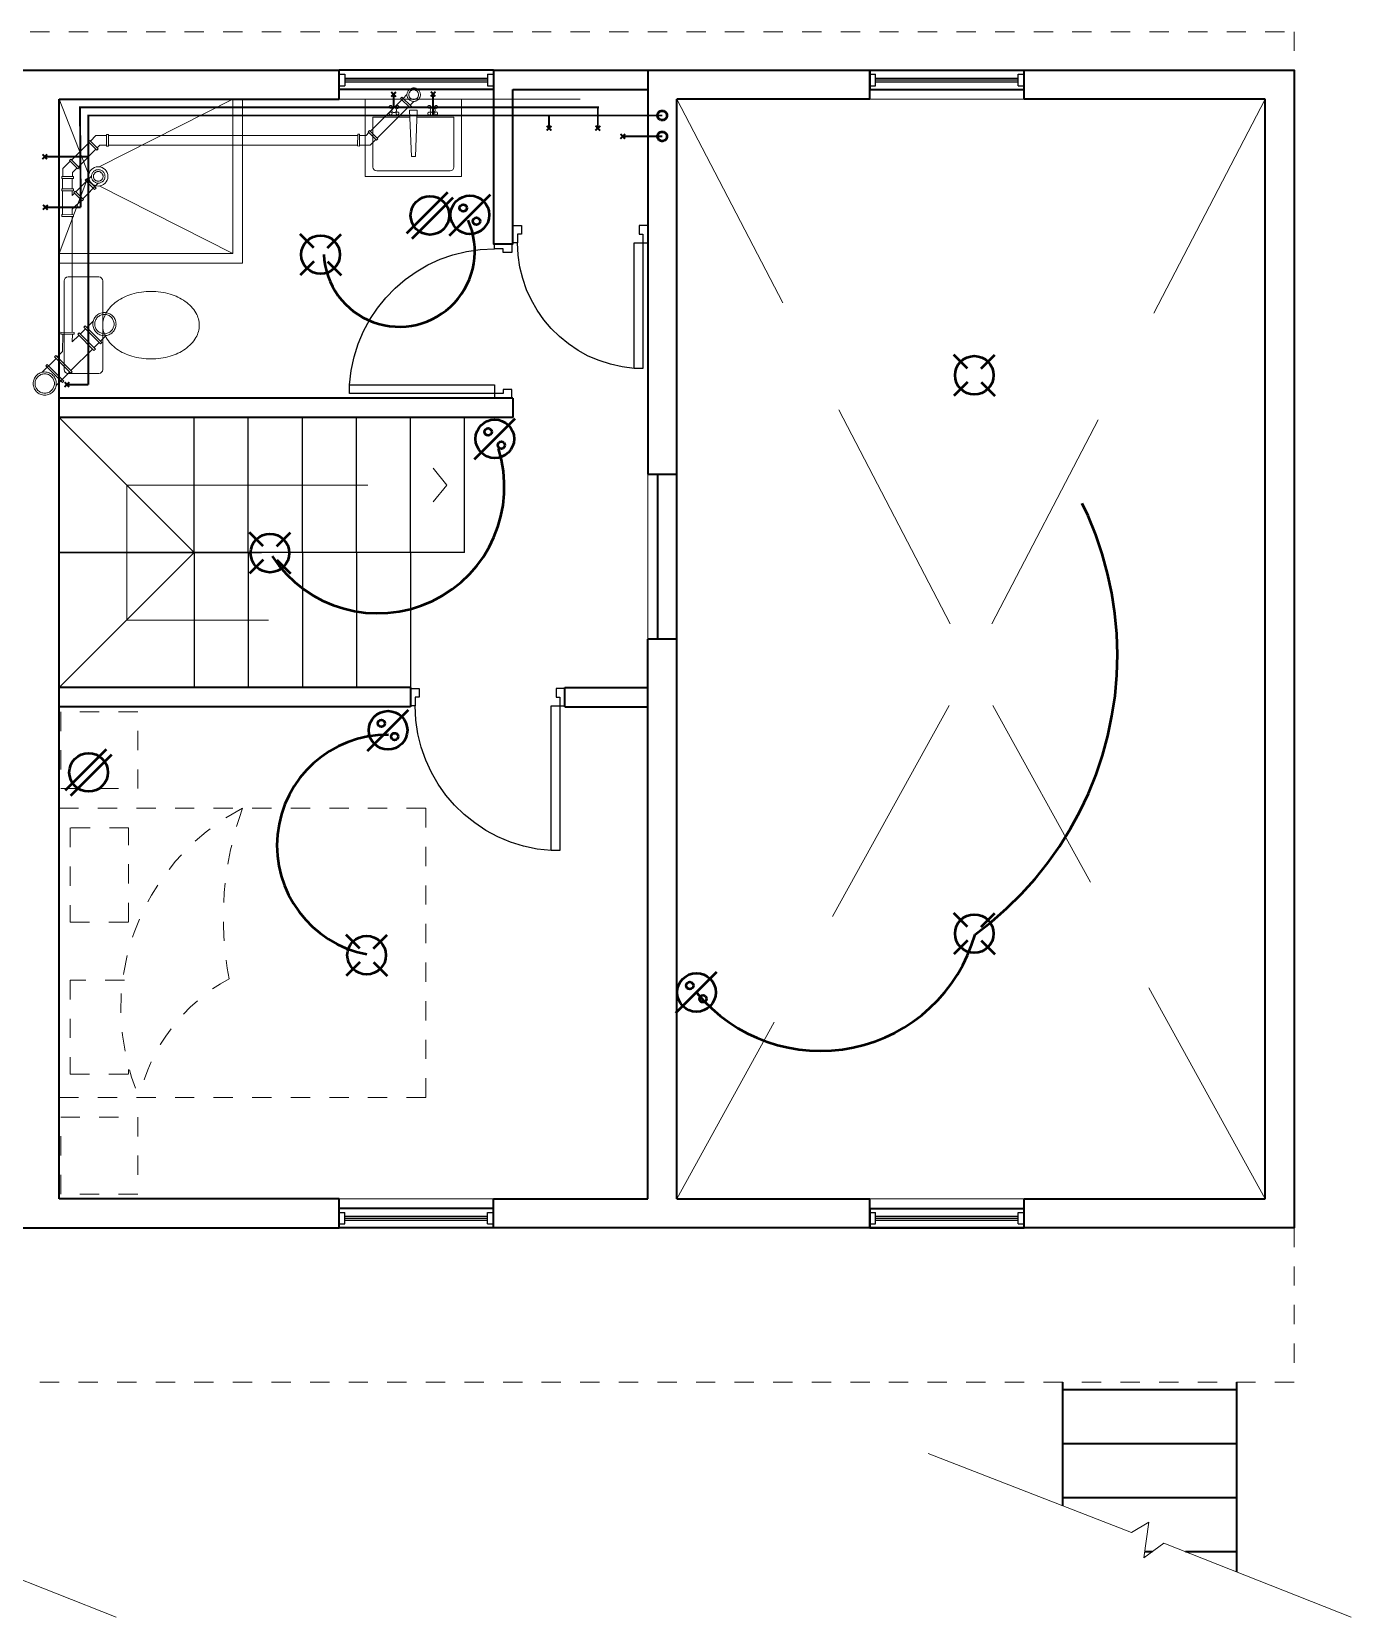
# Model space of a CAD drawing. Header units: metres. Extents: x -255 to -21, y -639 to -244.
# Drawn here: x -163.84 to -157, y -379.64 to -371.42 of the extents above; entities that cross this region are included whole.
import ezdxf

# ---------------------------------------------------------------- set-up
doc = ezdxf.new("R2010")
doc.units = ezdxf.units.M
doc.header["$LTSCALE"] = 5
doc.header["$MEASUREMENT"] = 0
doc.linetypes.add('DASHDOT', pattern=[1, 0.5, -0.25, 0, -0.25])
doc.linetypes.add('HIDDEN', pattern=[0.375, 0.25, -0.125])
doc.layers.get('0').update_dxf_attribs({"color": 30})
for name, color, linetype, lineweight in [('A-DOOR-FULL', 4, 'Continuous', 25), ('A-EQPM-FIXD', 1, 'Continuous', 50), ('A-FLOR-LEVL', 7, 'Continuous', 35), ('A-FLOR-OVHD', 3, 'HIDDEN', 18), ('A-FLOR-STRS', 4, 'Continuous', 25), ('A-FURN', 8, 'Continuous', 18), ('A-GLAZ-FULL', 4, 'Continuous', 25), ('A-WALL-FULL', 7, 'Continuous', 35), ('A-WALL-FULL-EXTR', 7, 'Continuous', 35), ('A-WALL-FULL-INTR', 7, 'Continuous', 35)]:
    doc.layers.add(name, color=color, linetype=linetype, lineweight=lineweight)

# ---------------------------------------------------------------- blocks, each defined once
blk = doc.blocks.new('INOD')
for p, q in [((0.23, 0), (-0.23, 0)), ((-0.25, -0.02), (-0.25, -0.18)), ((0.25, -0.18), (0.25, -0.02)), ((-0.23, -0.2), (0.23, -0.2))]:
    blk.add_line(p, q)
blk.add_lwpolyline([(-0.175, -0.45, 0.07067), (-0.1609, -0.5491, 0.082314), (-0.1237, -0.6268, 0.106842), (-0.0634, -0.6826, 0.13438), (0, -0.7, 0.13438), (0.0634, -0.6826, 0.106842), (0.1237, -0.6268, 0.082314), (0.1609, -0.5491, 0.07067), (0.175, -0.45, 0.07067), (0.1609, -0.3509, 0.082314), (0.1237, -0.2732, 0.106842), (0.0634, -0.2174, 0.13438), (0, -0.2, 0.13438), (-0.0634, -0.2174, 0.106842), (-0.1237, -0.2732, 0.082314), (-0.1609, -0.3509, 0.07067)], format="xyb", close=True)
for centre, start, end in [((-0.23, -0.02), 90, 180), ((0.23, -0.02), 0, 90), ((-0.23, -0.18), 180, 270), ((0.23, -0.18), 270, 0)]:
    blk.add_arc(centre, 0.02, start, end)
blk = doc.blocks.new('DOOR-75')
for points in [[(-0.07, 0.84), (-0.07, 0.09), (-0.025, 0.09), (-0.025, 0.84), (-0.07, 0.84)], [(-0.775, 0.09), (-0.8, 0.09), (-0.8, 0), (-0.755, 0), (-0.755, 0.045), (-0.775, 0.045), (-0.775, 0.09)], [(-0.025, 0.09), (0, 0.09), (0, 0), (-0.045, 0), (-0.045, 0.045), (-0.025, 0.045), (-0.025, 0.09)]]:
    blk.add_lwpolyline(points)
at = {"linetype": 'HIDDEN'}
blk.add_arc((-0.0225, 0.089), 0.7525, 93.61808, 179.92486, dxfattribs=at)
blk = doc.blocks.new('DOOR-65')
for points in [[(-0.07, 0.74), (-0.07, 0.09), (-0.025, 0.09), (-0.025, 0.74), (-0.07, 0.74)], [(-0.675, 0.09), (-0.7, 0.09), (-0.7, 0), (-0.655, 0), (-0.655, 0.045), (-0.675, 0.045), (-0.675, 0.09)], [(-0.025, 0.09), (0, 0.09), (0, 0), (-0.045, 0), (-0.045, 0.045), (-0.025, 0.045), (-0.025, 0.09)]]:
    blk.add_lwpolyline(points)
at = {"linetype": 'HIDDEN'}
blk.add_arc((-0.0221, 0.0889), 0.6529, 94.20758, 179.89952, dxfattribs=at)

msp = doc.modelspace()

# ---------------------------------------------------------------- linework, layer by layer
at = {"layer": 'A-EQPM-FIXD'}
for p, q in [((-161.8947, -372.4618), (-161.6826, -372.2496)), ((-161.8664, -372.4901), (-161.6543, -372.2779)), ((-161.6734, -372.4734), (-161.4613, -372.2613)), ((-162.3766, -372.5381), (-162.4473, -372.4674)), ((-162.3059, -372.5381), (-162.2352, -372.4674)), ((-162.3766, -372.6088), (-162.4473, -372.6796)), ((-162.3059, -372.6088), (-162.2352, -372.6795)), ((-158.9888, -373.1633), (-159.0595, -373.0926)), ((-158.918, -373.1633), (-158.8473, -373.0926)), ((-158.9887, -373.234), (-159.0595, -373.3047)), ((-158.918, -373.234), (-158.8473, -373.3047)), ((-161.5443, -373.6342), (-161.3322, -373.422)), ((-162.6391, -374.085), (-162.7098, -374.0143)), ((-162.5683, -374.085), (-162.4976, -374.0143)), ((-162.6391, -374.1558), (-162.7098, -374.2265)), ((-162.5683, -374.1558), (-162.4976, -374.2265)), ((-162.0976, -375.145), (-161.8855, -374.9328)), ((-163.6635, -375.3489), (-163.4514, -375.1368)), ((-163.6352, -375.3772), (-163.4231, -375.1651)), ((-158.9888, -376.0578), (-159.0595, -375.987)), ((-158.918, -376.0577), (-158.8473, -375.987)), ((-162.138, -376.1696), (-162.2087, -376.0989)), ((-162.0673, -376.1696), (-161.9966, -376.0989)), ((-158.9887, -376.1285), (-159.0595, -376.1992)), ((-158.918, -376.1285), (-158.8473, -376.1992)), ((-162.138, -376.2403), (-162.2087, -376.311)), ((-162.0673, -376.2403), (-161.9966, -376.311)), ((-160.4994, -376.504), (-160.2872, -376.2918))]:
    msp.add_line(p, q, dxfattribs=at)
at = {"layer": 'A-EQPM-FIXD', "const_width": 0.01}
for points in [[(-161.9504, -371.7304), (-161.9754, -371.7546)], [(-161.9508, -371.755), (-161.975, -371.73)], [(-160.892, -371.9057), (-160.917, -371.9299)], [(-160.8924, -371.9303), (-160.9166, -371.9053)], [(-163.755, -372.316), (-163.7801, -372.3402)], [(-163.7555, -372.3406), (-163.7796, -372.3155)]]:
    msp.add_lwpolyline(points, dxfattribs=at)
at = {"layer": 'A-EQPM-FIXD', "linetype": 'DASHDOT', "const_width": 0.01}
for points in [[(-161.9617, -371.8122), (-161.9629, -371.7425)], [(-161.7456, -371.7291), (-161.7707, -371.7532)], [(-161.7461, -371.7537), (-161.7702, -371.7286)], [(-161.7582, -371.8546), (-161.7582, -371.7412)], [(-160.898, -371.8102), (-163.588, -371.8102), (-163.584, -372.3281)], [(-160.9045, -371.8125), (-160.9045, -371.9178)], [(-161.1575, -371.8521), (-163.5444, -371.8521), (-163.5444, -373.2481)], [(-161.1448, -371.906), (-161.1699, -371.9302)], [(-161.1453, -371.9306), (-161.1694, -371.9056)], [(-161.1575, -371.8521), (-160.5706, -371.8521)], [(-161.1573, -371.8521), (-161.1573, -371.9181)], [(-160.7626, -371.9484), (-160.7876, -371.9726)], [(-160.763, -371.973), (-160.7872, -371.948)], [(-160.5706, -371.9605), (-160.7751, -371.9605)], [(-163.7581, -372.0538), (-163.7831, -372.0779)], [(-163.7585, -372.0784), (-163.7827, -372.0533)], [(-163.5444, -372.0659), (-163.7706, -372.0659)], [(-163.584, -372.3281), (-163.7676, -372.3281)], [(-163.6438, -373.2595), (-163.6679, -373.2344)], [(-163.6433, -373.2349), (-163.6684, -373.259)], [(-163.5444, -373.247), (-163.6558, -373.247)]]:
    msp.add_lwpolyline(points, dxfattribs=at)
at = {"layer": 'A-EQPM-FIXD', "linetype": 'DASHDOT'}
for centre in [(-160.5706, -371.8521), (-160.5706, -371.9605)]:
    msp.add_circle(centre, 0.0245, dxfattribs=at)
at = {"layer": 'A-EQPM-FIXD'}
for centre, radius in [((-161.7745, -372.3699), 0.1), ((-161.5674, -372.3673), 0.1), ((-161.602, -372.3315), 0.0185), ((-161.5334, -372.4001), 0.0185), ((-162.3413, -372.5735), 0.1), ((-158.9534, -373.1986), 0.1), ((-161.4383, -373.5281), 0.1), ((-161.4729, -373.4922), 0.0185), ((-161.4043, -373.5608), 0.0185), ((-162.6037, -374.1204), 0.1), ((-161.9915, -375.0389), 0.1), ((-162.0262, -375.003), 0.0185), ((-161.9575, -375.0716), 0.0185), ((-163.5433, -375.257), 0.1), ((-158.9534, -376.0931), 0.1), ((-162.1027, -376.2049), 0.1), ((-160.3933, -376.3979), 0.1), ((-160.4279, -376.3621), 0.0185), ((-160.3593, -376.4306), 0.0185)]:
    msp.add_circle(centre, radius, dxfattribs=at)
at = {"layer": 'A-EQPM-FIXD', "linetype": 'DASHDOT'}
for centre, radius, start, end in [((-161.9335, -372.5556), 0.3916, 182.61576, 24.22352), ((-160.002, -374.6493), 1.79, 306.01858, 54.13819), ((-162.0441, -373.7774), 0.6553, 213.15319, 17.73423), ((-161.9928, -375.6364), 0.5743, 89.6864, 259.10515), ((-159.7503, -375.8686), 0.8328, 219.46347, 344.07635)]:
    msp.add_arc(centre, radius, start, end, dxfattribs=at)
at = {"layer": 'A-FLOR-LEVL'}
for p, q in [((-161.4456, -371.6178), (-162.2456, -371.6178)), ((-159.4956, -371.6178), (-158.6956, -371.6178)), ((-159.4956, -371.6178), (-159.4956, -371.7178)), ((-161.4456, -371.7178), (-162.2456, -371.7178)), ((-159.4956, -371.7178), (-158.6956, -371.7178)), ((-161.4456, -377.5178), (-162.2456, -377.5178)), ((-159.4956, -377.5178), (-159.4956, -377.6178)), ((-159.4956, -377.5178), (-158.6956, -377.5178)), ((-161.4456, -377.6178), (-162.2456, -377.6178)), ((-159.4956, -377.6178), (-158.6956, -377.6178)), ((-158.4956, -379.0592), (-158.4956, -378.4178)), ((-157.5956, -378.4578), (-158.4956, -378.4578)), ((-157.5956, -378.4178), (-157.5956, -379.4016)), ((-157.5956, -378.7378), (-158.4956, -378.7378)), ((-157.5956, -379.0178), (-158.4956, -379.0178)), ((-158.0325, -379.2978), (-158.071, -379.2978)), ((-157.5956, -379.2978), (-157.8583, -379.2978))]:
    msp.add_line(p, q, dxfattribs=at)
at = {"layer": 'A-FLOR-OVHD'}
for p, q in [((-162.2456, -371.7678), (-160.6456, -371.7678)), ((-159.0781, -374.4866), (-160.4956, -371.7678)), ((-158.6956, -371.7678), (-159.4956, -371.7678)), ((-157.4456, -371.7678), (-158.8631, -374.4866)), ((-161.6874, -373.7678), (-161.7574, -373.6803)), ((-160.6456, -374.5674), (-160.6456, -373.7116)), ((-163.3456, -373.7678), (-161.6874, -373.7678)), ((-163.3456, -374.4678), (-163.3456, -373.7678)), ((-161.6874, -373.7678), (-161.7574, -373.8553)), ((-162.6106, -374.4678), (-163.3456, -374.4678)), ((-159.0841, -374.9104), (-160.4956, -377.4678)), ((-157.4456, -377.4678), (-158.8572, -374.9104)), ((-162.2456, -377.4678), (-161.4456, -377.4678)), ((-158.6956, -377.4678), (-159.4956, -377.4678)), ((-159.1931, -378.7876), (-158.1393, -379.1979)), ((-158.1393, -379.1979), (-158.0485, -379.1434)), ((-158.0485, -379.1434), (-158.0755, -379.329)), ((-164.3709, -379.2533), (-163.4, -379.6369)), ((-158.0755, -379.329), (-157.9709, -379.2533)), ((-157.9709, -379.2533), (-157, -379.6369))]:
    msp.add_line(p, q, dxfattribs=at)
at = {"layer": 'A-FLOR-OVHD', "linetype": 'HIDDEN', "ltscale": 0.002}
for points in [[(-176.6456, -371.4178), (-157.2956, -371.4178), (-157.2956, -371.6178), (-176.6456, -371.6178)], [(-176.6456, -377.6178), (-157.2956, -377.6178), (-157.2956, -378.4178), (-176.6456, -378.4178)]]:
    msp.add_lwpolyline(points, close=True, dxfattribs=at)
at = {"layer": 'A-FLOR-STRS'}
for p, q in [((-162.9956, -374.1178), (-163.6956, -373.4178)), ((-162.9956, -374.1178), (-162.9956, -373.4178)), ((-162.7156, -374.1178), (-162.7156, -373.4178)), ((-162.4356, -374.1178), (-162.4356, -373.4178)), ((-162.1556, -374.1178), (-162.1556, -373.4178)), ((-161.8756, -374.1178), (-161.8756, -373.4178)), ((-161.5956, -374.1178), (-161.5956, -373.4178)), ((-162.9956, -374.1178), (-163.6956, -374.8178)), ((-163.6956, -374.1178), (-162.6471, -374.1178)), ((-161.5956, -374.1178), (-163.6956, -374.1178)), ((-162.9956, -374.1178), (-162.9956, -374.8178)), ((-162.7156, -374.1178), (-162.7156, -374.8178)), ((-162.4356, -374.1178), (-162.4356, -374.8178)), ((-162.1556, -374.1178), (-162.1556, -374.8178)), ((-161.8756, -374.1178), (-161.8756, -374.8178))]:
    msp.add_line(p, q, dxfattribs=at)
at = {"layer": 'A-FURN', "linetype": 'DASHDOT'}
for p, q in [((-161.8937, -371.7441), (-161.9129, -371.7633)), ((-161.92, -371.7704), (-162.0832, -371.9338)), ((-161.8846, -371.8058), (-162.048, -371.9693)), ((-161.9199, -371.7564), (-161.927, -371.7634)), ((-161.927, -371.7634), (-161.8774, -371.8129)), ((-161.8704, -371.8058), (-161.9199, -371.7564)), ((-161.8583, -371.7794), (-161.8775, -371.7987)), ((-161.8774, -371.8129), (-161.8704, -371.8058)), ((-163.6311, -372.082), (-163.5412, -371.992)), ((-163.5372, -371.9819), (-163.5443, -371.9889)), ((-163.5443, -371.9889), (-163.5015, -372.032)), ((-163.5372, -371.9819), (-163.4944, -372.0249)), ((-163.5342, -371.9849), (-163.5051, -371.9558)), ((-163.4502, -371.9558), (-163.5051, -371.9558)), ((-163.4503, -372.0117), (-163.4501, -371.951)), ((-163.4401, -371.9511), (-163.4501, -371.951)), ((-163.4403, -372.0117), (-163.4401, -371.9511)), ((-163.4402, -371.9555), (-162.1489, -371.9555)), ((-162.1489, -371.9496), (-162.1491, -372.0102)), ((-162.1389, -371.9496), (-162.1489, -371.9496)), ((-162.1389, -371.9496), (-162.1391, -372.0103)), ((-162.1389, -371.9555), (-162.1049, -371.9555)), ((-162.0903, -371.9409), (-162.1049, -371.9555)), ((-162.0877, -371.9293), (-162.0948, -371.9363)), ((-162.052, -371.9794), (-162.0948, -371.9363)), ((-162.045, -371.9723), (-162.0877, -371.9293)), ((-162.055, -371.9764), (-162.0841, -372.0055)), ((-162.052, -371.9794), (-162.045, -371.9723)), ((-163.6348, -372.0783), (-163.6419, -372.0853)), ((-163.592, -372.1213), (-163.6348, -372.0783)), ((-163.5959, -372.1174), (-163.506, -372.0275)), ((-163.5015, -372.032), (-163.4944, -372.0249)), ((-163.4989, -372.0204), (-163.4843, -372.0058)), ((-163.4503, -372.0058), (-163.4843, -372.0058)), ((-163.4503, -372.0117), (-163.4403, -372.0117)), ((-163.4403, -372.0055), (-162.149, -372.0055)), ((-162.1491, -372.0102), (-162.1391, -372.0103)), ((-162.139, -372.0055), (-162.0841, -372.0055)), ((-163.6386, -372.0887), (-163.6774, -372.1275)), ((-163.6774, -372.1687), (-163.6774, -372.1275)), ((-163.5991, -372.1283), (-163.6419, -372.0853)), ((-163.6033, -372.1241), (-163.6274, -372.1482)), ((-163.6274, -372.1688), (-163.6274, -372.1482)), ((-163.5991, -372.1283), (-163.592, -372.1213)), ((-163.6824, -372.2326), (-163.6825, -372.2426)), ((-163.6825, -372.2426), (-163.6218, -372.2428)), ((-163.6824, -372.2326), (-163.6218, -372.2328)), ((-163.6816, -372.1686), (-163.6817, -372.1786)), ((-163.6817, -372.1786), (-163.621, -372.1789)), ((-163.6816, -372.1686), (-163.621, -372.1689)), ((-163.6781, -372.2326), (-163.6781, -372.1787)), ((-163.6781, -372.3662), (-163.6781, -372.2426)), ((-163.6281, -372.2328), (-163.6281, -372.1788)), ((-163.6281, -372.2674), (-163.6281, -372.2428)), ((-163.6218, -372.2428), (-163.6218, -372.2328)), ((-163.621, -372.1789), (-163.621, -372.1689)), ((-163.5283, -372.1675), (-163.6089, -372.2482)), ((-163.493, -372.2028), (-163.5737, -372.2836)), ((-163.5545, -372.1797), (-163.5616, -372.1868)), ((-163.5616, -372.1868), (-163.5121, -372.2363)), ((-163.505, -372.2292), (-163.5545, -372.1797)), ((-163.5121, -372.2363), (-163.505, -372.2292)), ((-163.616, -372.2553), (-163.6281, -372.2674)), ((-163.5807, -372.2907), (-163.6281, -372.3381)), ((-163.6128, -372.2443), (-163.6199, -372.2514)), ((-163.5771, -372.2944), (-163.6199, -372.2514)), ((-163.57, -372.2873), (-163.6128, -372.2443)), ((-163.5771, -372.2944), (-163.57, -372.2873)), ((-163.6824, -372.3662), (-163.6825, -372.3762)), ((-163.6825, -372.3762), (-163.6218, -372.3764)), ((-163.6824, -372.3662), (-163.6218, -372.3664)), ((-163.6281, -372.3664), (-163.6281, -372.3381)), ((-163.6281, -372.9762), (-163.6281, -372.3764)), ((-163.6218, -372.3764), (-163.6218, -372.3664)), ((-163.6875, -372.9761), (-163.6875, -372.9861)), ((-163.6175, -372.9762), (-163.6875, -372.9761)), ((-163.6175, -372.9762), (-163.6175, -372.9862)), ((-163.5929, -372.9788), (-163.6, -372.9858)), ((-163.5929, -372.9788), (-163.5083, -373.0638)), ((-163.5595, -372.9582), (-163.5865, -372.9852)), ((-163.568, -372.9497), (-163.561, -372.9426)), ((-163.4819, -373.0352), (-163.568, -372.9497)), ((-163.4749, -373.0281), (-163.561, -372.9426)), ((-163.5193, -372.9178), (-163.5524, -372.9511)), ((-163.6175, -372.9862), (-163.6875, -372.9861)), ((-163.6776, -372.9861), (-163.6779, -373.076)), ((-163.6348, -373.1743), (-163.5232, -373.063)), ((-163.6276, -372.9862), (-163.6277, -373.026)), ((-163.6277, -373.026), (-163.5938, -372.9921)), ((-163.6, -372.9858), (-163.5154, -373.0709)), ((-163.4886, -373.0286), (-163.516, -373.0561)), ((-163.5083, -373.0638), (-163.5154, -373.0709)), ((-163.4749, -373.0281), (-163.4819, -373.0352)), ((-163.4528, -372.9928), (-163.4815, -373.0216)), ((-163.712, -373.111), (-163.784, -373.1831)), ((-163.7655, -373.1503), (-163.7585, -373.1432)), ((-163.6724, -373.2287), (-163.7585, -373.1432)), ((-163.713, -373.0958), (-163.7201, -373.1029)), ((-163.7201, -373.1029), (-163.6354, -373.1879)), ((-163.713, -373.0958), (-163.6283, -373.1809)), ((-163.7054, -373.1035), (-163.6779, -373.076)), ((-163.6794, -373.2358), (-163.7655, -373.1503)), ((-163.6415, -373.1818), (-163.7115, -373.252)), ((-163.6724, -373.2287), (-163.6794, -373.2358)), ((-163.6283, -373.1809), (-163.6354, -373.1879))]:
    msp.add_line(p, q, dxfattribs=at)
at = {"layer": 'A-FURN'}
for p, q in [((-163.5427, -372.16), (-163.6956, -371.7678)), ((-162.7956, -371.7678), (-163.4886, -372.1181)), ((-162.7956, -372.5678), (-162.7956, -371.7678)), ((-162.7456, -372.6178), (-162.7456, -371.7678)), ((-162.1109, -371.7678), (-162.1109, -372.1678)), ((-161.6109, -372.1678), (-161.6109, -371.7678)), ((-161.8787, -371.8602), (-162.0701, -371.8602)), ((-162.0701, -371.8602), (-162.0701, -372.1196)), ((-161.6501, -371.8602), (-161.8416, -371.8602)), ((-161.6501, -372.1196), (-161.6501, -371.8602)), ((-163.5427, -372.16), (-163.6956, -372.5678)), ((-162.0501, -372.1396), (-161.6701, -372.1396)), ((-162.7956, -372.5678), (-163.4888, -372.2176)), ((-162.1109, -372.1678), (-161.6109, -372.1678)), ((-163.6956, -372.5678), (-162.7956, -372.5678)), ((-163.6956, -372.6178), (-162.7456, -372.6178))]:
    msp.add_line(p, q, dxfattribs=at)
at = {"layer": 'A-FURN', "linetype": 'HIDDEN', "ltscale": 0.001}
for p, q in [((-163.6881, -374.9428), (-163.6881, -375.3416)), ((-163.2881, -374.9428), (-163.6881, -374.9428)), ((-163.2881, -375.3416), (-163.2881, -374.9428)), ((-163.6881, -375.3416), (-163.2881, -375.3416)), ((-161.7956, -375.4428), (-163.6956, -375.4428)), ((-161.7956, -376.9428), (-161.7956, -375.4428)), ((-163.6956, -376.9428), (-161.7956, -376.9428)), ((-163.6881, -377.044), (-163.2881, -377.044)), ((-163.6881, -377.4428), (-163.6881, -377.044)), ((-163.2881, -377.044), (-163.2881, -377.4428)), ((-163.2881, -377.4428), (-163.6881, -377.4428))]:
    msp.add_line(p, q, dxfattribs=at)
at = {"layer": 'A-FURN', "linetype": 'HIDDEN'}
msp.add_line((-163.6956, -375.4428), (-163.6956, -376.9428), dxfattribs=at)
at = {"layer": 'A-FURN', "const_width": 0.005}
for points in [[(-161.9708, -371.8071, 1), (-161.9858, -371.8071, 1)], [(-161.9708, -371.8421, -1), (-161.9858, -371.8421, -1)], [(-161.9726, -371.8246, 1), (-161.9476, -371.8246, 1)], [(-161.9426, -371.8003, 1), (-161.9426, -371.8153, 1)], [(-161.9426, -371.8489, -1), (-161.9426, -371.8339, -1)], [(-161.7708, -371.8071, 1), (-161.7858, -371.8071, 1)], [(-161.7708, -371.8421, -1), (-161.7858, -371.8421, -1)], [(-161.7726, -371.8246, 1), (-161.7476, -371.8246, 1)], [(-161.7426, -371.8003, 1), (-161.7426, -371.8153, 1)], [(-161.7426, -371.8489, -1), (-161.7426, -371.8339, -1)]]:
    msp.add_lwpolyline(points, format="xyb", close=True, dxfattribs=at)
at = {"layer": 'A-FURN'}
msp.add_lwpolyline([(-161.8701, -372.0646), (-161.8501, -372.0646), (-161.8401, -371.8246), (-161.8801, -371.8246)], close=True, dxfattribs=at)
at = {"layer": 'A-FURN', "linetype": 'HIDDEN', "ltscale": 0.001}
msp.add_lwpolyline([(-163.3358, -375.5454), (-163.6381, -375.5454), (-163.6381, -376.0338), (-163.3358, -376.0338)], close=True, dxfattribs=at)
msp.add_lwpolyline([(-163.3571, -376.334), (-163.6381, -376.334), (-163.6381, -376.8224), (-163.3358, -376.8224), (-163.3358, -376.7976)], dxfattribs=at)
at = {"layer": 'A-FURN', "linetype": 'DASHDOT'}
for centre, radius in [((-161.8587, -371.7444), 0.035), ((-161.8587, -371.7444), 0.035), ((-161.8587, -371.7444), 0.035), ((-161.8587, -371.7444), 0.025), ((-161.8587, -371.7444), 0.025), ((-161.8587, -371.7444), 0.025), ((-163.4933, -372.1678), 0.035), ((-163.4933, -372.1678), 0.035), ((-163.4933, -372.1678), 0.035), ((-163.4933, -372.1678), 0.025), ((-163.4933, -372.1678), 0.025), ((-163.4933, -372.1678), 0.025), ((-163.4613, -372.9335), 0.06), ((-163.4613, -372.9335), 0.05), ((-163.7706, -373.2415), 0.06), ((-163.7706, -373.2415), 0.05)]:
    msp.add_circle(centre, radius, dxfattribs=at)
at = {"layer": 'A-FURN'}
msp.add_circle((-163.4933, -372.1678), 0.05, dxfattribs=at)
for centre, start, end in [((-162.0501, -372.1196), 180, 270), ((-161.6701, -372.1196), 270, 0)]:
    msp.add_arc(centre, 0.02, start, end, dxfattribs=at)
at = {"layer": 'A-FURN', "linetype": 'HIDDEN', "ltscale": 0.001}
for centre, radius, start, end in [((-162.2057, -376.4815), 1.1706, 117.46532, 203.2116), ((-161.1663, -376.0131), 1.6791, 160.14553, 190.79235), ((-162.3642, -377.1533), 0.9412, 118.6672, 167.07686)]:
    msp.add_arc(centre, radius, start, end, dxfattribs=at)
at = {"layer": 'A-GLAZ-FULL'}
for p, q in [((-162.2456, -371.6378), (-162.2156, -371.6378)), ((-162.2156, -371.6578), (-161.4756, -371.6578)), ((-162.2156, -371.6678), (-161.4756, -371.6678)), ((-161.4756, -371.6378), (-161.4456, -371.6378)), ((-159.4956, -371.6378), (-159.4656, -371.6378)), ((-159.4656, -371.6978), (-159.4656, -371.6378)), ((-159.4656, -371.6578), (-158.7256, -371.6578)), ((-159.4656, -371.6678), (-158.7256, -371.6678)), ((-158.7256, -371.6378), (-158.6956, -371.6378)), ((-158.7256, -371.6978), (-158.7256, -371.6378)), ((-162.2456, -371.6978), (-162.2156, -371.6978)), ((-162.2156, -371.6778), (-161.4756, -371.6778)), ((-161.4756, -371.6978), (-161.4456, -371.6978)), ((-159.4956, -371.6978), (-159.4656, -371.6978)), ((-159.4656, -371.6778), (-158.7256, -371.6778)), ((-158.7256, -371.6978), (-158.6956, -371.6978)), ((-162.2456, -377.5378), (-162.2156, -377.5378)), ((-162.2156, -377.5578), (-161.4756, -377.5578)), ((-162.2156, -377.5678), (-161.4756, -377.5678)), ((-162.2156, -377.5778), (-161.4756, -377.5778)), ((-161.4756, -377.5378), (-161.4456, -377.5378)), ((-159.4956, -377.5378), (-159.4656, -377.5378)), ((-159.4656, -377.5978), (-159.4656, -377.5378)), ((-159.4656, -377.5578), (-158.7256, -377.5578)), ((-159.4656, -377.5678), (-158.7256, -377.5678)), ((-159.4656, -377.5778), (-158.7256, -377.5778)), ((-158.7256, -377.5978), (-158.7256, -377.5378)), ((-158.7256, -377.5378), (-158.6956, -377.5378)), ((-162.2456, -377.5978), (-162.2156, -377.5978)), ((-161.4756, -377.5978), (-161.4456, -377.5978)), ((-159.4956, -377.5978), (-159.4656, -377.5978)), ((-158.7256, -377.5978), (-158.6956, -377.5978))]:
    msp.add_line(p, q, dxfattribs=at)
at = {"layer": 'A-GLAZ-FULL', "ltscale": 0.001}
for p, q in [((-162.2156, -371.6378), (-162.2156, -371.6978)), ((-161.4756, -371.6378), (-161.4756, -371.6978)), ((-162.2156, -377.5978), (-162.2156, -377.5378)), ((-161.4756, -377.5978), (-161.4756, -377.5378))]:
    msp.add_line(p, q, dxfattribs=at)
at = {"layer": 'A-WALL-FULL'}
msp.add_line((-162.2456, -371.7678), (-162.2456, -371.6178), dxfattribs=at)
at = {"layer": 'A-WALL-FULL-EXTR'}
for p, q in [((-167.0456, -371.6178), (-162.2456, -371.6178)), ((-162.2456, -371.7678), (-162.2456, -371.6178)), ((-160.6456, -371.6178), (-160.6456, -373.7116)), ((-159.4956, -371.7678), (-159.4956, -371.6178)), ((-158.6956, -371.7678), (-158.6956, -371.6178)), ((-163.6956, -371.7678), (-162.2456, -371.7678)), ((-163.6956, -373.3178), (-163.6956, -371.7678)), ((-159.4956, -371.7678), (-160.4956, -371.7678)), ((-160.4956, -373.7174), (-160.4956, -371.7678)), ((-160.4956, -372.9678), (-160.4956, -371.7678)), ((-157.4456, -371.7678), (-158.6956, -371.7678)), ((-163.6956, -374.8178), (-163.6956, -373.3178)), ((-160.6456, -373.7116), (-160.4956, -373.7116)), ((-160.6456, -377.4678), (-160.6456, -374.5674)), ((-160.4956, -374.5674), (-160.6456, -374.5674)), ((-160.4956, -377.4678), (-160.4956, -374.5674)), ((-163.6956, -377.4678), (-163.6956, -374.8178)), ((-160.4956, -377.4678), (-160.4956, -376.2678)), ((-162.2456, -377.4678), (-163.6956, -377.4678)), ((-162.2456, -377.6178), (-162.2456, -377.4678)), ((-161.4456, -377.4678), (-160.6456, -377.4678)), ((-161.4456, -377.6178), (-161.4456, -377.4678)), ((-160.4956, -377.4678), (-159.4956, -377.4678)), ((-159.4956, -377.6178), (-159.4956, -377.4678)), ((-158.6956, -377.4678), (-157.4456, -377.4678)), ((-158.6956, -377.6178), (-158.6956, -377.4678)), ((-167.8456, -377.6178), (-162.2456, -377.6178))]:
    msp.add_line(p, q, dxfattribs=at)
for points in [[(-160.6456, -371.6178), (-157.4456, -371.6178), (-157.2956, -371.6178), (-157.2956, -377.6178), (-157.4456, -377.6178), (-161.4456, -377.6178)], [(-157.4456, -377.4678), (-157.4456, -371.7678)]]:
    msp.add_lwpolyline(points, dxfattribs=at)
at = {"layer": 'A-WALL-FULL-INTR'}
for p, q in [((-161.4456, -371.6178), (-160.6456, -371.6178)), ((-161.3456, -371.7178), (-160.6456, -371.7178)), ((-161.3456, -373.3178), (-163.6956, -373.3178)), ((-161.3456, -373.3178), (-161.3456, -373.4178)), ((-161.3456, -373.4178), (-163.6956, -373.4178)), ((-160.5956, -373.7174), (-160.5956, -374.5674)), ((-160.4956, -374.5674), (-160.4956, -373.7174)), ((-161.8756, -374.8178), (-163.6956, -374.8178)), ((-161.8756, -374.9178), (-163.6956, -374.9178))]:
    msp.add_line(p, q, dxfattribs=at)
for points in [[(-161.4456, -371.6178), (-161.4456, -372.5179), (-161.3456, -372.5179), (-161.3456, -371.7178)], [(-161.8756, -374.8178), (-161.8756, -374.9178)], [(-161.0756, -374.9178), (-161.0756, -374.8178)], [(-161.0756, -374.8178), (-160.6456, -374.8178)], [(-161.0756, -374.9178), (-160.6456, -374.9178)]]:
    msp.add_lwpolyline(points, dxfattribs=at)

# ---------------------------------------------------------------- block references
at = {"layer": 'A-DOOR-FULL', "xscale": -1}
for name, p, rotation in [('DOOR-65', (-160.6456, -372.4229), 180), ('DOOR-75', (-161.3506, -373.3179), 90), ('DOOR-75', (-161.0756, -374.8228), 180)]:
    msp.add_blockref(name, p, dxfattribs=dict(at, rotation=rotation))
at = {"layer": 'A-FURN', "xscale": -1, "rotation": 90}
msp.add_blockref('INOD', (-163.6699, -372.9393), dxfattribs=at)

doc.saveas('drawing.dxf')
